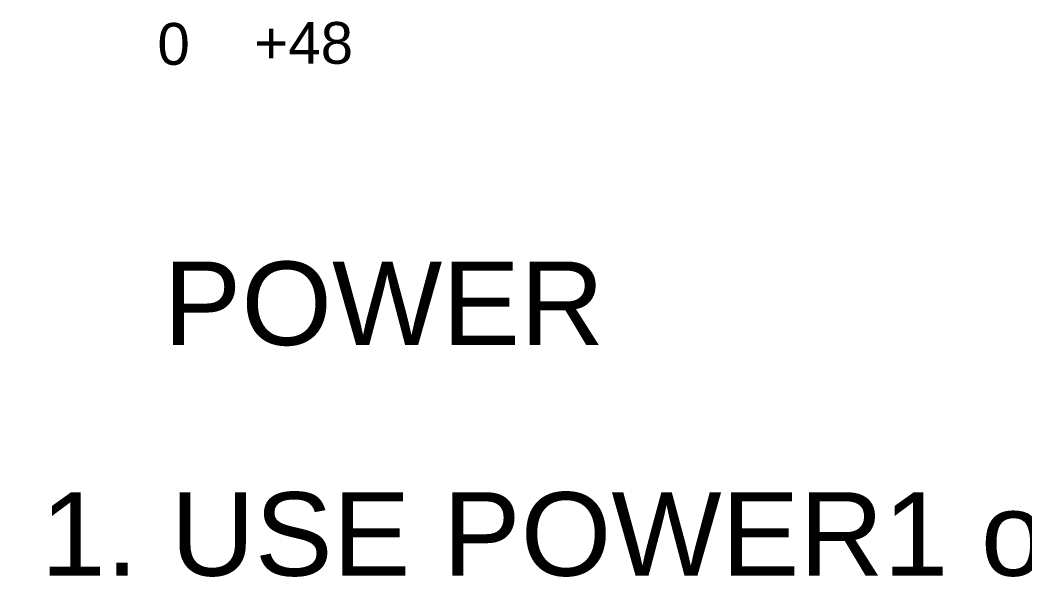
# Model space of a CAD drawing. Extents: x 0 to 215, y -148 to 39.
# Drawn here: x -0.1 to 72.1, y -148.2 to -108.2 of the extents above; entities that cross this region are included whole.
import ezdxf

# ---------------------------------------------------------------- set-up
doc = ezdxf.new("R2010")
doc.units = 0
doc.header["$MEASUREMENT"] = 0
doc.layers.get('0').update_dxf_attribs({"linetype": 'CONTINUOUS'})
doc.layers.add('BOTTOM-LAYER', color=5, linetype='CONTINUOUS')
doc.layers.add('TOP-LAYER', color=1, linetype='CONTINUOUS')
doc.styles.get("Standard").update_dxf_attribs({"font": 'arial.ttf'})

msp = doc.modelspace()

# ---------------------------------------------------------------- linework, layer by layer
at = {"layer": 'BOTTOM-LAYER', "const_width": 0.00508}
msp.add_lwpolyline([(0.254, -116.713), (0.254, 0), (187.071, 0), (187.071, -116.713)], close=True, dxfattribs=at)
at = {"layer": 'TOP-LAYER', "const_width": 0.00508}
msp.add_lwpolyline([(-0.064, -116.904), (-0.064, -0.191), (186.754, -0.191), (186.754, -116.904)], close=True, dxfattribs=at)

# ---------------------------------------------------------------- texts
for s, height, p in [('+48', 3, (16.749, -111.303)), ('0', 3, (9.799, -111.376)), ('POWER', 6, (10.238, -131.522)), ('1. USE POWER1 or POWER2 ', 6, (1.428, -148.101))]:
    msp.add_text(s, height=height).set_placement(p)

doc.saveas('drawing.dxf')
